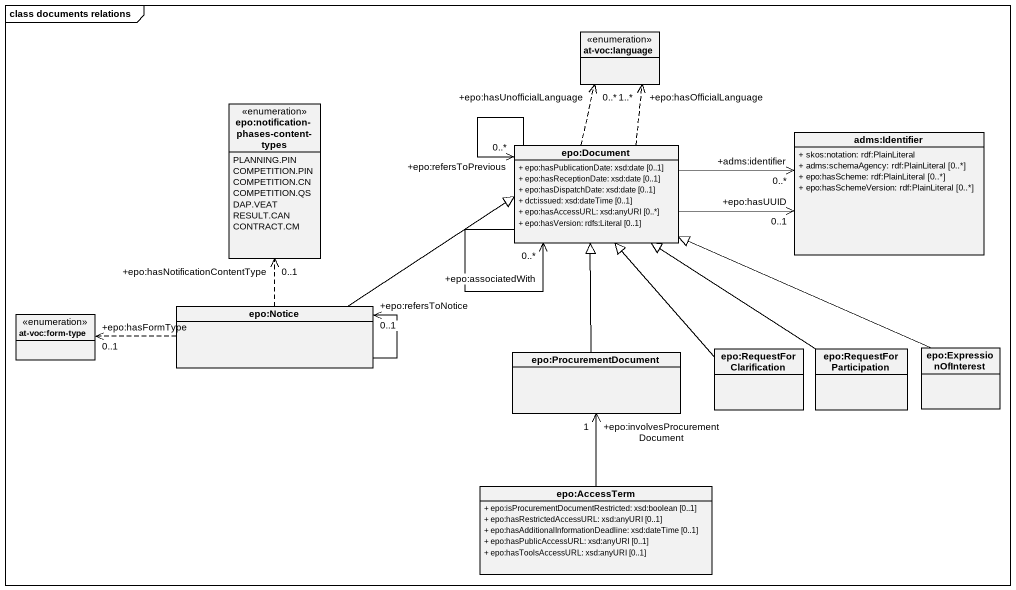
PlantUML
@startuml
mainframe class documents relations
hide circle
hide empty members
skinparam classAttributeIconSize 0
enum "at-voc:language" as at_voc_language
enum "epo:notification-phases-content-types" as epo_notification_phases {
  PLANNING.PIN
  COMPETITION.PIN
  COMPETITION.CN
  COMPETITION.QS
  DAP.VEAT
  RESULT.CAN
  CONTRACT.CM
}
class "epo:Document" as epo_Document {
  + epo:hasPublicationDate: xsd:date [0..1]
  + epo:hasReceptionDate: xsd:date [0..1]
  + epo:hasDispatchDate: xsd:date [0..1]
  + dct:issued: xsd:dateTime [0..1]
  + epo:hasAccessURL: xsd:anyURI [0..*]
  + epo:hasVersion: rdfs:Literal [0..1]
}
class "adms:Identifier" as adms_Identifier {
  + skos:notation: rdf:PlainLiteral
  + adms:schemaAgency: rdf:PlainLiteral [0..*]
  + epo:hasScheme: rdf:PlainLiteral [0..*]
  + epo:hasSchemeVersion: rdf:PlainLiteral [0..*]
}
class "epo:Notice" as epo_Notice
enum "at-voc:form-type" as at_voc_form_type
class "epo:RequestForClarification" as epo_RequestForClarification
class "epo:RequestForParticipation" as epo_RequestForParticipation
class "epo:ExpressionOfInterest" as epo_ExpressionOfInterest
class "epo:ProcurementDocument" as epo_ProcurementDocument
class "epo:AccessTerm" as epo_AccessTerm {
  + epo:isProcurementDocumentRestricted: xsd:boolean [0..1]
  + epo:hasRestrictedAccessURL: xsd:anyURI [0..1]
  + epo:hasAdditionalInformationDeadline: xsd:dateTime [0..1]
  + epo:hasPublicAccessURL: xsd:anyURI [0..1]
  + epo:hasToolsAccessURL: xsd:anyURI [0..1]
}
epo_Document .up.> "+epo:hasOfficialLanguage\n1..*" at_voc_language
epo_Document .up.> "+epo:hasUnofficialLanguage\n0..*" at_voc_language
epo_Document --> "+epo:associatedWith\n0..*" epo_Document
epo_Document --> "+epo:refersToPrevious\n0..*" epo_Document
epo_Document -right-> "+epo:hasUUID\n0..1" adms_Identifier
epo_Document -right-> "+adms:identifier\n0..*" adms_Identifier
epo_Notice .up.> "+epo:hasNotificationContentType\n0..1" epo_notification_phases
epo_Notice -right-|> epo_Document
epo_Notice --> "+epo:refersToNotice\n0..1" epo_Notice
epo_Notice .left.> "+epo:hasFormType\n0..1" at_voc_form_type
epo_RequestForClarification -up-|> epo_Document
epo_RequestForParticipation -up-|> epo_Document
epo_ExpressionOfInterest -left-|> epo_Document
epo_ProcurementDocument -up-|> epo_Document
epo_AccessTerm -up-> "+epo:involvesProcurementDocument\n1" epo_ProcurementDocument
@enduml
